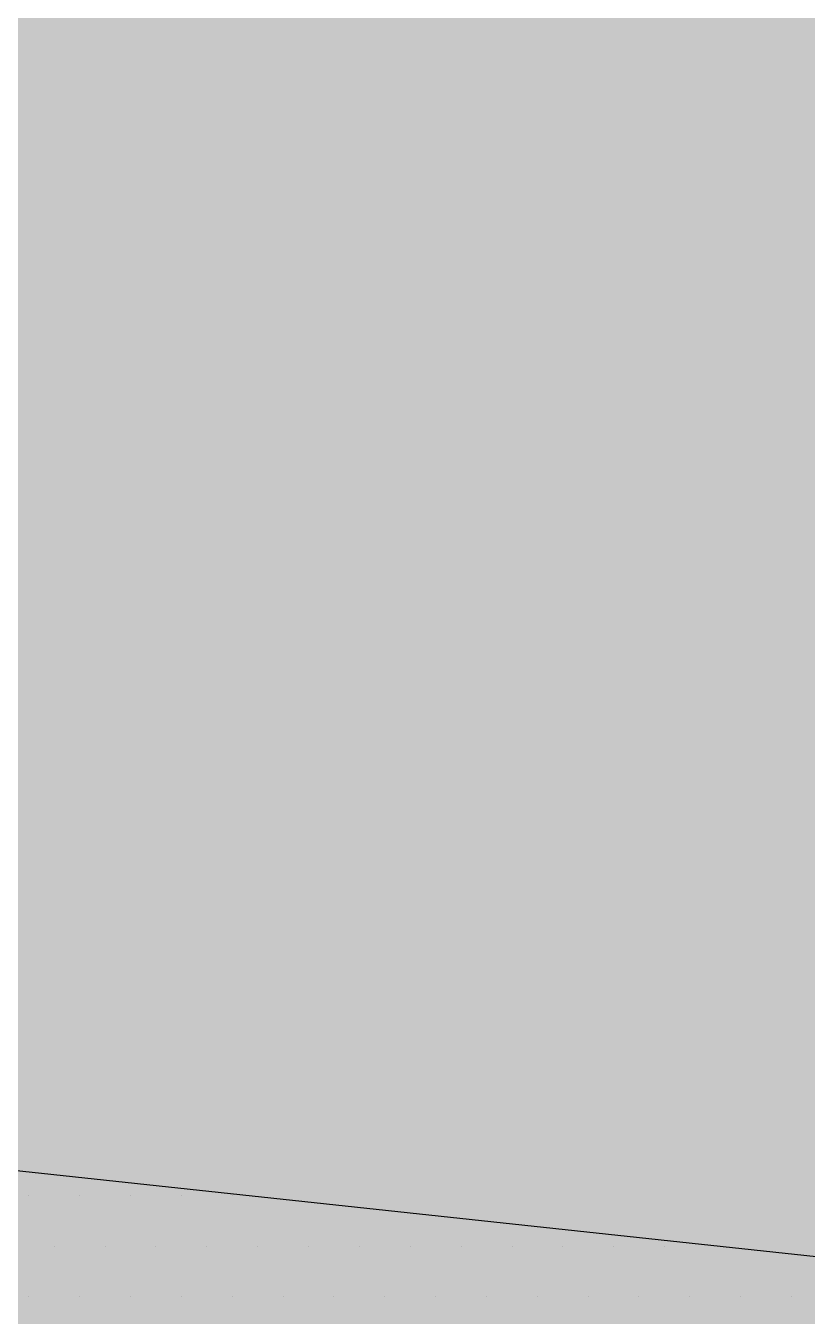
# Paper-space layout 'Layout1' of a CAD drawing. Extents: x -43 to 2298, y -18 to 768.
# Drawn here: x 146.521 to 147.366, y 257.547 to 258.945 of the extents above; entities that cross this region are included whole.
import ezdxf

# ---------------------------------------------------------------- set-up
doc = ezdxf.new("R2010")
doc.units = 0
doc.header["$LTSCALE"] = 2
doc.linetypes.add('CACHEX2', pattern=[0.75, 0.5, -0.25])
doc.layers.add('CARTOUCHE', color=7, linetype='Continuous')
doc.layers.add('LOGO', color=7, linetype='Continuous')

# ---------------------------------------------------------------- blocks, each defined once
blk = doc.blocks.new('A$C715108E3')
at = {"layer": 'LOGO', "color": 131}
for p, q in [((0.8964, -20.5785), (0.8964, -20.5785)), ((0.988, -20.5785), (0.988, -20.5785)), ((1.0801, -20.5785), (1.0801, -20.5785)), ((1.1717, -20.5785), (1.1717, -20.5785)), ((1.2634, -20.5785), (1.2634, -20.5785)), ((0.9423, -20.6698), (0.9423, -20.6698)), ((1.034, -20.6698), (1.034, -20.6698)), ((1.1256, -20.6698), (1.1256, -20.6698)), ((1.2176, -20.6698), (1.2176, -20.6698)), ((1.3089, -20.6698), (1.3089, -20.6698)), ((1.4009, -20.6698), (1.4009, -20.6698)), ((1.4929, -20.6698), (1.4929, -20.6698)), ((1.5842, -20.6698), (1.5842, -20.6698)), ((1.6762, -20.6698), (1.6762, -20.6698)), ((1.7681, -20.6698), (1.7681, -20.6698)), ((1.8595, -20.6698), (1.8595, -20.6698)), ((1.9513, -20.6698), (1.9513, -20.6698)), ((2.0432, -20.6698), (2.0432, -20.6698)), ((2.1346, -20.6698), (2.1346, -20.6698)), ((0.8964, -20.7613), (0.8964, -20.7613)), ((0.988, -20.7613), (0.988, -20.7613)), ((1.0801, -20.7613), (1.0801, -20.7613)), ((1.1717, -20.7613), (1.1717, -20.7613)), ((1.2634, -20.7613), (1.2634, -20.7613)), ((1.3554, -20.7613), (1.3554, -20.7613)), ((1.4466, -20.7613), (1.4466, -20.7613)), ((1.5387, -20.7613), (1.5387, -20.7613)), ((1.6305, -20.7613), (1.6305, -20.7613)), ((1.7218, -20.7613), (1.7218, -20.7613)), ((1.8138, -20.7613), (1.8138, -20.7613)), ((1.9056, -20.7613), (1.9056, -20.7613)), ((1.9967, -20.7613), (1.9967, -20.7613)), ((2.0889, -20.7613), (2.0889, -20.7613)), ((2.1807, -20.7613), (2.1807, -20.7613)), ((2.2726, -20.7613), (2.2726, -20.7613))]:
    blk.add_line(p, q, dxfattribs=at)
blk.add_lwpolyline([(-2.3854, -21.8923), (1.9656, -22.2806), (2.6017, -21.6183), (3.2786, -20.7927), (-3.3817, -20.0761)], dxfattribs=at)
blk = doc.blocks.new('A$C581E6685')
at = {"layer": 'LOGO', "color": 32, "linetype": 'CACHEX2', "ltscale": 1.5}
blk.add_ellipse((-38.0538, 23.8138), major_axis=(-19.0311, -3.534), ratio=0.590567, dxfattribs=at)
at = {"layer": 'LOGO', "color": 32}
blk.add_ellipse((-37.6144, 23.8499), major_axis=(-13.5768, -4.2839), ratio=0.791971, dxfattribs=at)
at = {"layer": 'CARTOUCHE'}
blk.add_blockref('A$C715108E3', (-31.6739, 36.3189), dxfattribs=at)

psp = doc.layouts.get("Layout1")

# ---------------------------------------------------------------- hatches: boundary and pattern name
at = {"layer": 'CARTOUCHE', "true_color": 0xffffff}
h = psp.add_hatch(color=7, dxfattribs=at)
h.dxf.hatch_style = 1
edge = h.paths.add_edge_path()
edge.add_spline(control_points=[(127.7197, 272.4748), (127.7197, 261.5837), (127.7197, 250.6925), (127.7197, 246.8525), (131.5597, 246.8525), (177.0989, 246.8525), (222.6382, 246.8525), (226.4782, 246.8525), (226.4782, 250.6925), (226.4782, 261.5837), (226.4782, 272.4748), (226.4782, 276.3148), (222.6382, 276.3148), (177.0989, 276.3148), (131.5597, 276.3148), (127.7197, 276.3148), (127.7197, 272.4748)], knot_values=[0, 0, 0, 1, 1, 2.570796, 2.570796, 3.570796, 3.570796, 5.141593, 5.141593, 6.141593, 6.141593, 7.712389, 7.712389, 8.712389, 8.712389, 10.283185, 10.283185, 10.283185], weights=[1, 1, 1, 0.707107, 1, 1, 1, 0.707107, 1, 1, 1, 0.707107, 1, 1, 1, 0.707107, 1], degree=2, periodic=0)

# ---------------------------------------------------------------- linework, layer by layer
at = {"layer": 'CARTOUCHE'}
psp.add_rational_spline([(127.7197, 272.4748), (127.7197, 261.5837), (127.7197, 250.6925), (127.7197, 246.8525), (131.5597, 246.8525), (177.0989, 246.8525), (222.6382, 246.8525), (226.4782, 246.8525), (226.4782, 250.6925), (226.4782, 261.5837), (226.4782, 272.4748), (226.4782, 276.3148), (222.6382, 276.3148), (177.0989, 276.3148), (131.5597, 276.3148), (127.7197, 276.3148), (127.7197, 272.4748)], [1, 1, 1, 0.707106781187, 1, 1, 1, 0.707106781187, 1, 1, 1, 0.707106781187, 1, 1, 1, 0.707106781187, 1], degree=2, knots=[0, 0, 0, 1, 1, 2.570796, 2.570796, 3.570796, 3.570796, 5.141593, 5.141593, 6.141593, 6.141593, 7.712389, 7.712389, 8.712389, 8.712389, 10.283185, 10.283185, 10.283185], dxfattribs=at)

# ---------------------------------------------------------------- block references
at = {"layer": 'CARTOUCHE', "xscale": 0.6, "yscale": 0.6, "zscale": 0.6}
psp.add_blockref('A$C581E6685', (164.9904, 248.2331), dxfattribs=at)

doc.saveas('drawing.dxf')
